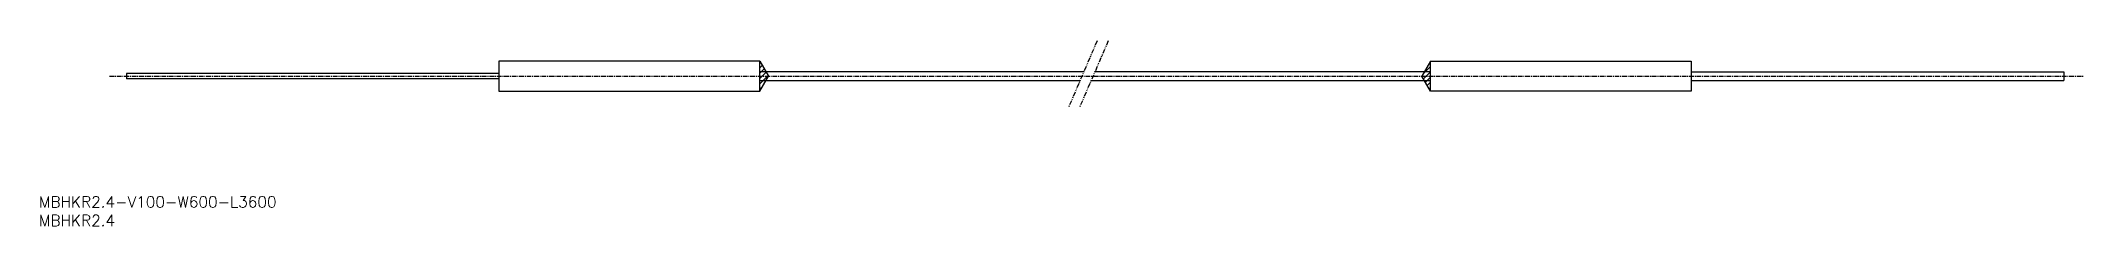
# Model space of a CAD drawing. Extents: x 1 to 549, y 0 to 50.
import ezdxf

# ---------------------------------------------------------------- set-up
doc = ezdxf.new("R2010")
doc.units = 0
doc.linetypes.add('CENTER', pattern=[2, 1.25, -0.25, 0.25, -0.25])
doc.linetypes.add('PHANTOM', pattern=[2.5, 1.25, -0.25, 0.25, -0.25, 0.25, -0.25])
doc.layers.get('0').update_dxf_attribs({"linetype": 'CONTINUOUS'})
doc.layers.add('CENTER', color=1, linetype='CENTER')
doc.styles.get("Standard").update_dxf_attribs({"font": 'txt.shx'})

# ---------------------------------------------------------------- blocks, each defined once
blk = doc.blocks.new('*U2')
at = {"color": 7, "linetype": 'CONTINUOUS'}
blk.add_text('MBHKR2.4', height=3, dxfattribs=at).set_placement((0, 0))
blk = doc.blocks.new('*U3')
at = {"color": 7, "linetype": 'CONTINUOUS'}
blk.add_text('MBHKR2.4-V100-W600-L3600', height=3, dxfattribs=at).set_placement((0, 5))

msp = doc.modelspace()

# ---------------------------------------------------------------- linework, layer by layer
at = {"color": 3, "linetype": 'PHANTOM'}
for p, q in [((284.01, 49.73), (276.39, 32.06)), ((286.99, 49.73), (279.37, 32.06))]:
    msp.add_line(p, q, dxfattribs=at)
at = {"color": 7, "linetype": 'CONTINUOUS'}
for p, q in [((193.47, 44.23), (123.47, 44.23)), ((123.47, 44.23), (123.47, 36.23)), ((193.47, 36.23), (193.47, 44.23)), ((373.47, 44.23), (443.47, 44.23)), ((373.47, 36.23), (373.47, 44.23)), ((443.47, 44.23), (443.47, 36.23)), ((23.47, 40.93), (23.47, 39.53)), ((123.47, 40.93), (23.47, 40.93)), ((123.47, 39.53), (23.47, 39.53)), ((280.43, 41.43), (193.47, 41.43)), ((279.4, 39.03), (193.47, 39.03)), ((373.47, 39.03), (282.38, 39.03)), ((373.47, 41.43), (283.42, 41.43)), ((443.47, 41.38), (543.47, 41.38)), ((443.47, 39.08), (543.47, 39.08)), ((543.47, 41.38), (543.47, 39.08)), ((123.47, 36.23), (193.47, 36.23)), ((443.47, 36.23), (373.47, 36.23))]:
    msp.add_line(p, q, dxfattribs=at)
at = {"color": 3, "linetype": 'CONTINUOUS'}
for p, q in [((193.47, 44.23), (195.78, 40.23)), ((193.47, 43.87), (193.61, 44)), ((373.47, 44.23), (371.17, 40.23)), ((193.47, 42.45), (194.12, 43.1)), ((193.47, 41.04), (194.64, 42.21)), ((193.47, 39.63), (195.16, 41.31)), ((193.47, 38.21), (195.68, 40.41)), ((193.47, 36.23), (195.78, 40.23)), ((373.47, 36.23), (371.17, 40.23)), ((371.57, 39.53), (373.47, 41.44)), ((371.59, 40.96), (373.47, 42.85)), ((372.09, 38.63), (373.47, 40.02)), ((372.61, 37.74), (373.47, 38.61)), ((193.47, 36.8), (194.25, 37.57)), ((373.12, 36.84), (373.47, 37.19))]:
    msp.add_line(p, q, dxfattribs=at)
at = {"layer": 'CENTER', "color": 1, "linetype": 'CENTER'}
msp.add_line((18.9, 40.23), (548.63, 40.23), dxfattribs=at)

# ---------------------------------------------------------------- block references
at = {"color": 7, "linetype": 'CONTINUOUS'}
for name in ['*U3', '*U2']:
    msp.add_blockref(name, (0, 0), dxfattribs=at)

doc.saveas('drawing.dxf')
